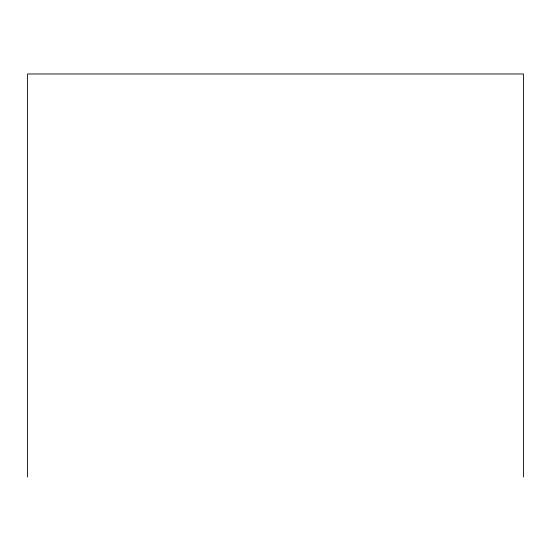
<?xml version="1.0" encoding="UTF-8"?>
<svg xmlns="http://www.w3.org/2000/svg" width="551" height="551" viewBox="0 0 551 551"><rect width="100%" height="100%" fill="white"/><g stroke="black" fill="none" stroke-linecap="round" stroke-linejoin="round"><path stroke-width="0.83" d="M523.45 477.021L523.45 73.979L27.55 73.979L27.55 477.021"/></g></svg>
